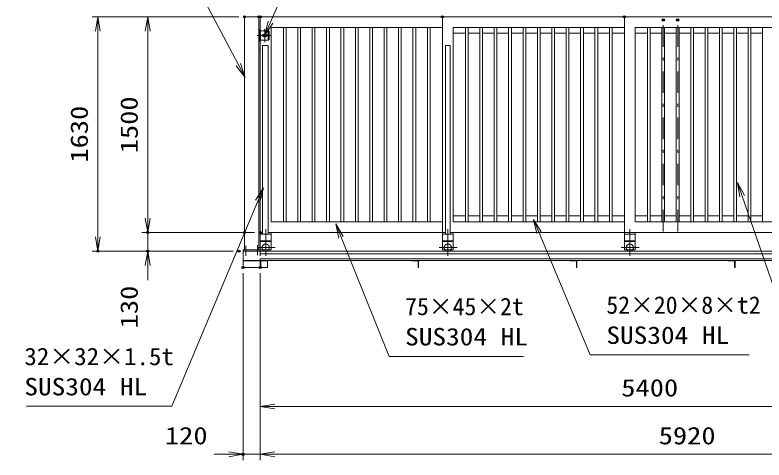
# Model space of a CAD drawing. Units: millimetres at full size. Extents: x -11880 to 11880, y -8400 to 8400.
# Drawn here: x -3027 to 2178, y 716 to 3810 of the extents above; entities that cross this region are included whole.
import ezdxf
from ezdxf.enums import TextEntityAlignment as Align

# ---------------------------------------------------------------- set-up
doc = ezdxf.new("R2010")
doc.units = ezdxf.units.MM
doc.header["$LTSCALE"] = 30
doc.header["$PDMODE"] = 32
doc.header["$PDSIZE"] = 15
for name, pattern in [('USER1', [10.7, 5, -2.5, 0.7, -2.5]), ('USER2', [2.7, 2, -0.7]), ('USER4', [160, 100, -20, 20, -20]), ('USER6', [80, 60, -20])]:
    doc.linetypes.add(name, pattern=pattern)
for name, color, linetype, lineweight in [('0-2_外形線', 7, 'Continuous', 18), ('0-3_寸法線', 3, 'Continuous', 18), ('0-4_0', 7, 'Continuous', 18), ('0-6_細線', 4, 'Continuous', 18), ('0-8_軸線', 6, 'USER1', 18), ('0-9_01', 4, 'Continuous', 18), ('0-A_隠れ線', 4, 'USER2', 18)]:
    doc.layers.add(name, color=color, linetype=linetype, lineweight=lineweight)
doc.layers.add('0-5_DEFPOINTS', color=7, linetype='Continuous')
doc.styles.add('ＭＳ ゴシック', font='')
doc.styles.get('ＭＳ ゴシック').set_extended_font_data('MS Gothic')

# ---------------------------------------------------------------- blocks, each defined once
blk = doc.blocks.new('_OPEN')
at = {"layer": '0-4_0'}
blk.add_line((0, 0), (-30, 0), dxfattribs=at)
blk.add_lwpolyline([(-30, 5), (0, 0), (-30, -5)], dxfattribs=at)
blk = doc.blocks.new('S169')
at = {"layer": '0-3_寸法線'}
for points in [[(9713515.3, -26505834.4), (9744712.9, -26505834.4), (9759567.3, -26533990), (9760967.1, -26536643.3)], [(9759125, -26534223.3), (9760967.1, -26536643.3), (9760009.5, -26533756.7)]]:
    blk.add_lwpolyline(points, dxfattribs=at)
at = {"layer": '0-3_寸法線', "color": 254, "style": 'ＭＳ ゴシック'}
for s, width, p in [('戸当り柱', 0.75, (9713515.3, -26492043.8)), ('100×100×2t', 1.05, (9712651.3, -26498343.8)), ('SUS304 HL', 1.15, (9713083.3, -26504643.8))]:
    blk.add_text(s, height=3637, dxfattribs=dict(at, width=width)).set_placement(p, align=Align.BOTTOM_LEFT)
blk = doc.blocks.new('S170')
at = {"layer": '0-3_寸法線'}
for points in [[(9815870.3, -26505949.9), (9774592.7, -26505949.9), (9766260.2, -26525098.2), (9765063.1, -26527849)], [(9765801.7, -26524898.7), (9765063.1, -26527849), (9766718.6, -26525297.7)]]:
    blk.add_lwpolyline(points, dxfattribs=at)
at = {"layer": '0-3_寸法線', "color": 254, "style": 'ＭＳ ゴシック'}
for s, width, p in [('打掛金具（外側）', 0.75, (9778372.7, -26498459.3)), ('SUS304 3t ＃400', 1.1, (9777940.7, -26504759.3))]:
    blk.add_text(s, height=3637, dxfattribs=dict(at, width=width)).set_placement(p, align=Align.BOTTOM_LEFT)
blk = doc.blocks.new('S174')
at = {"layer": '0-3_寸法線'}
for points in [[(9715373.9, -26605224.5), (9745707.5, -26605225.3), (9763603, -26562455.9), (9764761, -26559688.4)], [(9764064.3, -26562648.9), (9764761, -26559688.4), (9763141.8, -26562262.9)]]:
    blk.add_lwpolyline(points, dxfattribs=at)
at = {"layer": '0-3_寸法線', "color": 254, "style": 'ＭＳ ゴシック'}
for s, width, p in [('32×32×1.5t', 1.05, (9714942.2, -26597733.9)), ('SUS304 HL', 1.15, (9714942, -26604033.9))]:
    blk.add_text(s, height=3637, rotation=359.998, dxfattribs=dict(at, width=width)).set_placement(p, align=Align.BOTTOM_LEFT)
blk = doc.blocks.new('S175')
at = {"layer": '0-3_寸法線'}
for points in [[(9905239, -26594486.6), (9876057.4, -26594486.6), (9864566.8, -26561398.7), (9863582.6, -26558564.7)], [(9865039.1, -26561234.6), (9863582.6, -26558564.7), (9864094.4, -26561562.7)]]:
    blk.add_lwpolyline(points, dxfattribs=at)
at = {"layer": '0-3_寸法線', "color": 254, "style": 'ＭＳ ゴシック'}
for s, width, p in [('19×19×1.5t', 1.05, (9878973.4, -26586996.1)), ('SUS304 HL', 1.15, (9879405.4, -26593296.1))]:
    blk.add_text(s, height=3637, dxfattribs=dict(at, width=width)).set_placement(p, align=Align.BOTTOM_LEFT)
blk = doc.blocks.new('S176')
at = {"layer": '0-3_寸法線'}
for points in [[(9866019.6, -26594492.3), (9832921.2, -26594492.3), (9822244.6, -26569009.5), (9821085.3, -26566242.5)], [(9822705.8, -26568816.2), (9821085.3, -26566242.5), (9821783.4, -26569202.7)]]:
    blk.add_lwpolyline(points, dxfattribs=at)
at = {"layer": '0-3_寸法線', "color": 254, "style": 'ＭＳ ゴシック'}
blk.add_text('52×20×8×t2', height=3637, dxfattribs=at).set_placement((9836269.2, -26587001.8), align=Align.BOTTOM_LEFT)
at = {"layer": '0-3_寸法線', "color": 254, "style": 'ＭＳ ゴシック', "width": 1.15}
blk.add_text('SUS304 HL', height=3637, dxfattribs=at).set_placement((9836269.2, -26593301.8), align=Align.BOTTOM_LEFT)
blk = doc.blocks.new('S177')
at = {"layer": '0-3_寸法線'}
for points in [[(9819029.2, -26594806.8), (9790970.8, -26594806.8), (9780964.5, -26569962.5), (9779843.7, -26567179.8)], [(9781428.3, -26569775.7), (9779843.7, -26567179.8), (9780500.7, -26570149.3)]]:
    blk.add_lwpolyline(points, dxfattribs=at)
at = {"layer": '0-3_寸法線', "color": 254, "style": 'ＭＳ ゴシック'}
blk.add_text('75×45×2t', height=3637, dxfattribs=at).set_placement((9794318.8, -26587316.3), align=Align.BOTTOM_LEFT)
at = {"layer": '0-3_寸法線', "color": 254, "style": 'ＭＳ ゴシック', "width": 1.15}
blk.add_text('SUS304 HL', height=3637, dxfattribs=at).set_placement((9794318.8, -26593616.3), align=Align.BOTTOM_LEFT)

msp = doc.modelspace()

# ---------------------------------------------------------------- linework, layer by layer
at = {"layer": '0-2_外形線'}
for p, q in [((-1332.32, 2176.37), (-1332.32, 3797.37)), ((-1322.32, 3797.37), (612.33, 3797.37)), ((-1322.32, 3699.87), (-1322.32, 3797.37)), ((-57.32, 2297.37), (-57.32, 3797.37)), ((612.33, 3797.37), (956.51, 3797.37)), ((1207.68, 2297.37), (1207.68, 3797.37)), ((-1332.32, 3699.87), (-1265.6, 3699.87)), ((-1320.32, 3634.87), (-1320.32, 3699.87)), ((-1265.6, 3699.87), (-1260.6, 3694.87)), ((-1161.82, 2372.37), (-1161.82, 3722.37)), ((-1142.82, 2372.37), (-1142.82, 3722.37)), ((-1061.82, 2372.37), (-1061.82, 3722.37)), ((-1042.82, 2372.37), (-1042.82, 3722.37)), ((-961.82, 2372.37), (-961.82, 3722.37)), ((-942.82, 2372.37), (-942.82, 3722.37)), ((-861.82, 2372.37), (-861.82, 3722.37)), ((-842.82, 2372.37), (-842.82, 3722.37)), ((-761.82, 2372.37), (-761.82, 3722.37)), ((-742.82, 2372.37), (-742.82, 3722.37)), ((-661.82, 2372.37), (-661.82, 3722.37)), ((-642.82, 2372.37), (-642.82, 3722.37)), ((-561.82, 2372.37), (-561.82, 3722.37)), ((-542.82, 2372.37), (-542.82, 3722.37)), ((-461.82, 2372.37), (-461.82, 3722.37)), ((-442.82, 2372.37), (-442.82, 3722.37)), ((-361.82, 2372.37), (-361.82, 3722.37)), ((-342.82, 2372.37), (-342.82, 3722.37)), ((-261.82, 2372.37), (-261.82, 3722.37)), ((-242.82, 2372.37), (-242.82, 3722.37)), ((-161.82, 2372.37), (-161.82, 3722.37)), ((-142.82, 2372.37), (-142.82, 3722.37)), ((17.68, 3722.37), (603.91, 3722.37)), ((17.68, 2372.37), (17.68, 3722.37)), ((103.18, 2372.37), (103.18, 3722.37)), ((122.18, 2372.37), (122.18, 3722.37)), ((203.18, 2372.37), (203.18, 3722.37)), ((222.18, 2372.37), (222.18, 3722.37)), ((303.18, 2372.37), (303.18, 3722.37)), ((322.18, 2372.37), (322.18, 3722.37)), ((403.18, 2372.37), (403.18, 3722.37)), ((422.18, 2372.37), (422.18, 3722.37)), ((503.18, 2372.37), (503.18, 3722.37)), ((522.18, 2372.37), (522.18, 3722.37)), ((603.18, 2372.37), (603.18, 3722.37)), ((603.91, 3722.37), (949.69, 3722.37)), ((622.18, 2372.37), (622.18, 3722.37)), ((703.18, 2372.37), (703.18, 3722.37)), ((722.18, 2372.37), (722.18, 3722.37)), ((803.18, 2372.37), (803.18, 3722.37)), ((822.18, 2372.37), (822.18, 3722.37)), ((903.18, 2372.37), (903.18, 3722.37)), ((922.18, 2372.37), (922.18, 3722.37)), ((949.69, 3722.37), (1207.68, 3722.37)), ((1003.18, 2372.37), (1003.18, 3722.37)), ((1022.18, 2372.37), (1022.18, 3722.37)), ((1103.18, 2372.37), (1103.18, 3722.37)), ((1122.18, 2372.37), (1122.18, 3722.37)), ((1368.18, 2372.37), (1368.18, 3722.37)), ((1387.18, 2372.37), (1387.18, 3722.37)), ((1468.18, 2372.37), (1468.18, 3722.37)), ((1487.18, 2372.37), (1487.18, 3722.37)), ((1568.18, 2372.37), (1568.18, 3722.37)), ((1587.18, 2372.37), (1587.18, 3722.37)), ((1668.18, 2372.37), (1668.18, 3722.37)), ((1687.18, 2372.37), (1687.18, 3722.37)), ((1768.18, 2372.37), (1768.18, 3722.37)), ((1787.18, 2372.37), (1787.18, 3722.37)), ((1868.18, 2372.37), (1868.18, 3722.37)), ((1887.18, 2372.37), (1887.18, 3722.37)), ((1968.18, 2372.37), (1968.18, 3722.37)), ((1987.18, 2372.37), (1987.18, 3722.37)), ((2068.18, 2372.37), (2068.18, 3722.37)), ((2087.18, 2372.37), (2087.18, 3722.37)), ((2168.18, 2372.37), (2168.18, 3722.37)), ((-1306.32, 3672.37), (-1299.98, 3672.37)), ((-1306.32, 3662.37), (-1299.98, 3662.37)), ((-1277.32, 3668.37), (-1305.32, 3668.37)), ((-1305.32, 3668.37), (-1305.32, 3666.37)), ((-1305.32, 3666.37), (-1277.32, 3666.37)), ((-1282.66, 3672.37), (-1276.32, 3672.37)), ((-1282.66, 3662.37), (-1276.32, 3662.37)), ((-1277.32, 3666.37), (-1277.32, 3668.37)), ((-1260.6, 3694.87), (-1260.6, 3639.87)), ((103.18, 3682.37), (17.68, 3682.37)), ((203.18, 3682.37), (122.18, 3682.37)), ((303.18, 3682.37), (222.18, 3682.37)), ((403.18, 3682.37), (322.18, 3682.37)), ((503.18, 3682.37), (422.18, 3682.37)), ((603.18, 3682.37), (522.18, 3682.37)), ((703.18, 3682.37), (622.18, 3682.37)), ((803.18, 3682.37), (722.18, 3682.37)), ((903.18, 3682.37), (822.18, 3682.37)), ((1003.18, 3682.37), (922.18, 3682.37)), ((1103.18, 3682.37), (1022.18, 3682.37)), ((1207.68, 3682.37), (1122.18, 3682.37)), ((1368.18, 3682.37), (1282.68, 3682.37)), ((1468.18, 3682.37), (1387.18, 3682.37)), ((1568.18, 3682.37), (1487.18, 3682.37)), ((1668.18, 3682.37), (1587.18, 3682.37)), ((1768.18, 3682.37), (1687.18, 3682.37)), ((1868.18, 3682.37), (1787.18, 3682.37)), ((1968.18, 3682.37), (1887.18, 3682.37)), ((2068.18, 3682.37), (1987.18, 3682.37)), ((2168.18, 3682.37), (2087.18, 3682.37)), ((-1322.32, 2297.37), (-1322.32, 3634.87)), ((-1267.32, 3597.37), (-1307.32, 3597.37)), ((-1307.32, 3597.37), (-1307.32, 2285.37)), ((-1267.32, 3597.37), (-1267.32, 2285.37)), ((-35.82, 3597.37), (-35.82, 2285.37)), ((-3.82, 3597.37), (-35.82, 3597.37)), ((-3.82, 3597.37), (-3.82, 2285.37)), ((-1332.32, 3567.37), (-1322.32, 3567.37)), ((17.68, 2412.37), (103.18, 2412.37)), ((122.18, 2412.37), (203.18, 2412.37)), ((222.18, 2412.37), (303.18, 2412.37)), ((322.18, 2412.37), (403.18, 2412.37)), ((422.18, 2412.37), (503.18, 2412.37)), ((522.18, 2412.37), (603.18, 2412.37)), ((622.18, 2412.37), (703.18, 2412.37)), ((722.18, 2412.37), (803.18, 2412.37)), ((822.18, 2412.37), (903.18, 2412.37)), ((922.18, 2412.37), (1003.18, 2412.37)), ((1022.18, 2412.37), (1103.18, 2412.37)), ((1122.18, 2412.37), (1207.68, 2412.37)), ((1282.68, 2412.37), (1368.18, 2412.37)), ((1387.18, 2412.37), (1468.18, 2412.37)), ((1487.18, 2412.37), (1568.18, 2412.37)), ((1587.18, 2412.37), (1668.18, 2412.37)), ((1687.18, 2412.37), (1768.18, 2412.37)), ((1787.18, 2412.37), (1868.18, 2412.37)), ((1887.18, 2412.37), (1968.18, 2412.37)), ((1987.18, 2412.37), (2068.18, 2412.37)), ((2087.18, 2412.37), (2168.18, 2412.37)), ((17.68, 2372.37), (1207.68, 2372.37)), ((-1267.32, 2297.37), (-35.82, 2297.37)), ((-3.82, 2297.37), (1207.68, 2297.37)), ((1282.68, 2297.37), (2747.68, 2297.37)), ((-1442.32, 2167.37), (4585.68, 2167.37)), ((-1322.32, 2149.87), (4585.68, 2149.87)), ((-1442.32, 2103.87), (4585.68, 2103.87)), ((-1442.32, 2099.87), (-1275.32, 2099.87)), ((-1322.32, 2114.17), (4585.68, 2114.17)), ((-272.32, 2102.87), (-272.32, 2103.87)), ((-222.32, 2103.87), (-272.32, 2103.87)), ((-232.82, 2099.87), (-269.32, 2099.87)), ((-226.32, 2056.87), (-226.32, 2093.37)), ((827.68, 2102.87), (827.68, 2103.87)), ((867.18, 2099.87), (830.68, 2099.87)), ((873.68, 2056.87), (873.68, 2093.37)), ((877.68, 2103.87), (877.68, 2053.87)), ((1967.18, 2099.87), (1930.68, 2099.87)), ((1973.68, 2056.87), (1973.68, 2093.37)), ((1977.68, 2103.87), (1977.68, 2053.87)), ((1977.68, 2102.87), (1977.68, 2103.87)), ((-1322.32, 2053.87), (-1321.32, 2053.87)), ((877.68, 2053.87), (876.68, 2053.87)), ((1977.68, 2053.87), (1976.68, 2053.87))]:
    msp.add_line(p, q, dxfattribs=at)
for points in [[(-1432.32, 2176.37), (-1432.32, 3797.37), (-1332.32, 3797.37)], [(956.51, 3797.37), (1207.68, 3797.37), (2747.68, 3797.37)], [(-57.32, 2372.37), (-1247.32, 2372.37), (-1247.32, 3722.37), (-57.32, 3722.37)], [(-1260.6, 3639.87), (-1265.6, 3634.87), (-1332.32, 3634.87)], [(-1442.32, 2167.37), (-1442.32, 2176.37), (-1322.32, 2176.37), (-1322.32, 2167.37)], [(-1442.32, 2176.37), (-1442.32, 2053.87), (-1272.32, 2053.87)], [(-1272.32, 2053.87), (-1272.32, 2103.87), (-1322.32, 2103.87)], [(-222.32, 2103.87), (-222.32, 2053.87), (-223.32, 2053.87)]]:
    msp.add_lwpolyline(points, dxfattribs=at)
msp.add_lwpolyline([(2672.68, 2372.37), (1282.68, 2372.37), (1282.68, 3722.37), (2672.68, 3722.37)], close=True, dxfattribs=at)
for centre, radius, start, end in [((-1306.32, 3667.37), 5, 90, 270), ((-1291.32, 3667.37), 12.5, 156.42182, 175.41143), ((-1291.32, 3667.37), 12.5, 184.58857, 203.57818), ((-1291.32, 3667.37), 10, 30, 150), ((-1291.32, 3667.37), 10, 210, 330), ((-1291.32, 3667.37), 6, 9.59407, 170.40593), ((-1291.32, 3667.37), 6, 189.59407, 350.40593), ((-1291.32, 3667.37), 12.5, 4.58857, 23.57818), ((-1291.32, 3667.37), 12.5, 336.42182, 355.41143), ((-1276.32, 3667.37), 5, 270, 90), ((-1275.32, 2102.87), 3, 270, 0), ((-269.32, 2102.87), 3, 180, 270), ((-232.82, 2093.37), 6.5, 0, 90), ((830.68, 2102.87), 3, 180, 270), ((867.18, 2093.37), 6.5, 0, 90), ((1930.68, 2102.87), 3, 180, 270), ((1967.18, 2093.37), 6.5, 0, 90), ((-223.32, 2056.87), 3, 180, 270), ((876.68, 2056.87), 3, 180, 270), ((1976.68, 2056.87), 3, 180, 270)]:
    msp.add_arc(centre, radius, start, end, dxfattribs=at)
at = {"layer": '0-3_寸法線'}
for p, q in [((-1472.32, 3797.37), (-2491.42, 3797.37)), ((-2451.42, 3797.37), (-2451.42, 2167.37)), ((-1472.32, 3797.37), (-2144.81, 3797.37)), ((-2104.81, 3797.37), (-2104.81, 2297.37)), ((-2104.81, 2397.37), (-2104.81, 2497.37)), ((-1472.32, 2297.37), (-2144.81, 2297.37)), ((-1362.32, 2297.37), (-2144.81, 2297.37)), ((-2104.81, 2297.37), (-2104.81, 2167.37)), ((-1510.32, 2167.37), (-2491.42, 2167.37)), ((-1510.32, 2167.37), (-2144.81, 2167.37)), ((-2104.81, 2067.37), (-2104.81, 1967.37)), ((-1442.32, 2013.87), (-1442.32, 715.82)), ((-1322.32, 2013.87), (-1322.32, 1048.53)), ((-1322.32, 2013.87), (-1322.32, 715.82)), ((-1322.32, 2013.87), (-1322.32, 715.82)), ((-1322.32, 1088.53), (4077.68, 1088.53)), ((-1542.32, 755.82), (-1642.32, 755.82)), ((-1322.32, 755.82), (-1442.32, 755.82)), ((-1322.32, 755.82), (4597.68, 755.82)), ((-1222.32, 755.82), (-1122.32, 755.82))]:
    msp.add_line(p, q, dxfattribs=at)
at = {"layer": '0-5_DEFPOINTS'}
for p in [(-1432.32, 3797.37), (-1432.32, 3797.37), (-1332.32, 3797.37), (-1322.32, 3797.37), (-1322.32, 3797.37), (-57.32, 3797.37), (1207.68, 3797.37), (1477.68, 3774.87), (1577.68, 3774.87), (-2104.81, 2297.37), (-1432.32, 2297.37), (-1322.32, 2297.37), (-2451.42, 2167.37), (-2104.81, 2167.37), (-1470.32, 2167.37), (-1442.32, 2053.87), (-1322.32, 2053.87), (-1442.32, 755.82)]:
    msp.add_point(p, dxfattribs=at)
at = {"layer": '0-6_細線'}
msp.add_line((-1268.32, 3634.87), (-1268.32, 3699.87), dxfattribs=at)
at = {"layer": '0-8_軸線'}
for p, q in [((1477.68, 2304.87), (1477.68, 3789.87)), ((1577.68, 2304.87), (1577.68, 3789.87))]:
    msp.add_line(p, q, dxfattribs=at)
at = {"layer": '0-8_軸線', "linetype": 'Continuous'}
for p, q in [((-1326.32, 3624.07), (-1326.32, 3710.86)), ((-1291.32, 3621.34), (-1291.32, 3713.2)), ((-1344.09, 3667.37), (-1249.47, 3667.37))]:
    msp.add_line(p, q, dxfattribs=at)
at = {"layer": '0-9_01', "color": 7}
for p, q in [((-1322.32, 2297.37), (-1322.32, 2177.37)), ((-1322.32, 2297.37), (-1307.32, 2297.37)), ((-1247.32, 2297.37), (-1247.32, 2177.37)), ((-57.32, 2297.37), (-57.32, 2177.37)), ((1207.68, 2297.37), (1207.68, 2177.37)), ((1282.68, 2297.37), (1207.68, 2297.37)), ((1282.68, 2297.37), (1282.68, 2177.37)), ((-1247.33, 2285.37), (-1322.32, 2285.37)), ((-1247.33, 2240.37), (-1322.32, 2240.37)), ((17.68, 2285.37), (-57.32, 2285.37)), ((17.68, 2240.37), (-57.32, 2240.37)), ((1282.68, 2285.37), (1207.68, 2285.37)), ((1282.68, 2240.37), (1207.68, 2240.37)), ((-1247.33, 2177.37), (-1322.32, 2177.37)), ((1282.68, 2177.37), (1207.68, 2177.37))]:
    msp.add_line(p, q, dxfattribs=at)
at = {"layer": '0-9_01', "linetype": 'USER4'}
for p, q in [((-1284.82, 2321.69), (-1284.82, 2134.57)), ((-19.82, 2321.69), (-19.82, 2134.57)), ((1245.18, 2321.69), (1245.18, 2134.57)), ((-1422.32, 2136.09), (-1422.32, 2205.76)), ((-1219.72, 2192.37), (-1345.05, 2192.37)), ((-1342.32, 2140.9), (-1342.32, 2210.57)), ((45.28, 2192.37), (-80.05, 2192.37)), ((1310.28, 2192.37), (1184.95, 2192.37))]:
    msp.add_line(p, q, dxfattribs=at)
at = {"layer": '0-9_01', "linetype": 'USER6'}
for p, q in [((-1247.33, 2234.37), (-1322.32, 2234.37)), ((17.68, 2234.37), (-57.32, 2234.37)), ((1282.68, 2234.37), (1207.68, 2234.37))]:
    msp.add_line(p, q, dxfattribs=at)
at = {"layer": '0-9_01', "color": 7}
msp.add_lwpolyline([(17.68, 2297.37), (17.68, 2177.37), (-57.32, 2177.37)], dxfattribs=at)
at = {"layer": '0-9_01', "linetype": 'USER6'}
for centre in [(-1284.82, 2192.37), (-19.82, 2192.37), (1245.18, 2192.37)]:
    msp.add_arc(centre, 25, 323.1301, 216.8699, dxfattribs=at)
at = {"layer": '0-9_01', "color": 7}
for centre in [(-1284.82, 2192.37), (-19.82, 2192.37), (1245.18, 2192.37)]:
    msp.add_arc(centre, 25, 216.8699, 323.1301, dxfattribs=at)
at = {"layer": '0-A_隠れ線'}
for p, q in [((-1322.32, 3699.87), (-1322.32, 3634.87)), ((-1332.32, 3647.37), (-1322.32, 3647.37)), ((-1322.32, 2053.87), (-1322.32, 2167.37)), ((-1318.32, 2056.87), (-1318.32, 2093.37))]:
    msp.add_line(p, q, dxfattribs=at)
for centre, radius, start, end in [((-1311.82, 2093.37), 6.5, 90, 180), ((-1321.32, 2056.87), 3, 270, 0)]:
    msp.add_arc(centre, radius, start, end, dxfattribs=at)

# ---------------------------------------------------------------- block references
at = {"layer": '0-3_寸法線'}
for name, p, xscale, yscale in [('S169', (-326793.43, 887930), 0.03333333, 0.03333333), ('S170', (-326793.43, 887930), 0.03333333, 0.03333333), ('S174', (-326793.43, 887930), 0.03333333, 0.03333333), ('S175', (-326793.43, 887930), 0.03333333, 0.03333333), ('S177', (-326793.43, 887930), 0.03333333, 0.03333333), ('S176', (-326793.43, 887930), 0.03333333, 0.03333333), ('_OPEN', (-1442.32, 755.82), 3.333333, 3.333333)]:
    msp.add_blockref(name, p, dxfattribs=dict(at, xscale=xscale, yscale=yscale))
at = {"layer": '0-3_寸法線', "xscale": 3.333333, "yscale": 3.333333}
for p, rotation in [((-2451.42, 3797.37), 90), ((-2104.81, 3797.37), 90), ((-2104.81, 2297.37), 270), ((-2104.81, 2297.37), 270), ((-2451.42, 2167.37), 270), ((-2104.81, 2167.37), 90), ((-1322.32, 1088.53), 180), ((-1322.32, 755.82), 180), ((-1322.32, 755.82), 180)]:
    msp.add_blockref('_OPEN', p, dxfattribs=dict(at, rotation=rotation))

# ---------------------------------------------------------------- texts
at = {"layer": '0-3_寸法線', "color": 254, "style": 'ＭＳ ゴシック', "width": 1.2}
for s, p in [('1500', (-2137.49, 2848.17)), ('1630', (-2484.1, 2783.17)), ('130', (-2137.49, 1631.16))]:
    msp.add_text(s, height=121.2, rotation=90, dxfattribs=at).set_placement(p, align=Align.BOTTOM_LEFT)
for s, p in [('5400', (1185.68, 1121.22)), ('120', (-1985.33, 788.51)), ('5920', (1445.68, 788.51))]:
    msp.add_text(s, height=121.2, dxfattribs=at).set_placement(p, align=Align.BOTTOM_LEFT)

doc.saveas('drawing.dxf')
